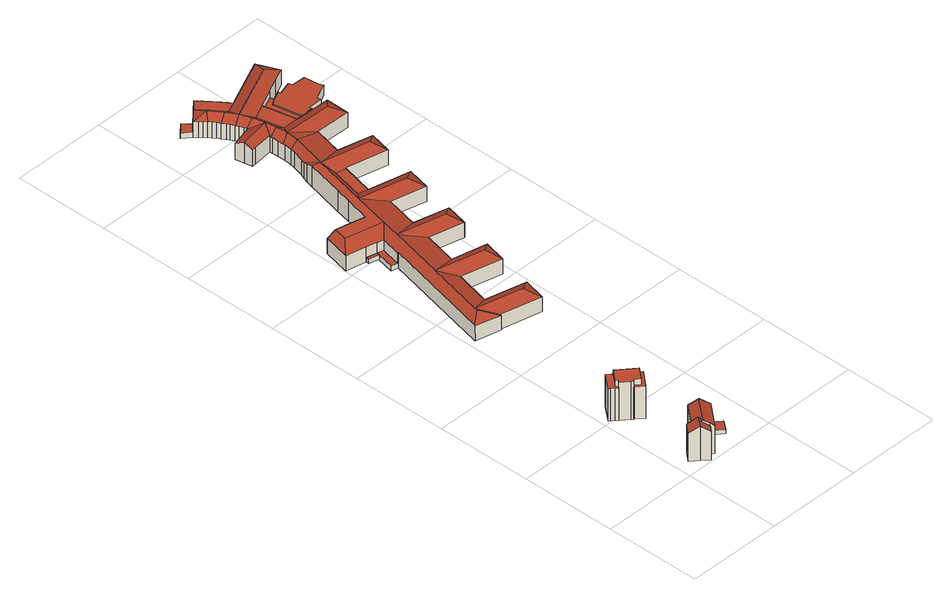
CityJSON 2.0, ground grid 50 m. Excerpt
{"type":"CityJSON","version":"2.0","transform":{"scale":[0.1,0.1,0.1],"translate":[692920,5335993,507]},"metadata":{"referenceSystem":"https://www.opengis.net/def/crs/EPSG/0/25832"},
"CityObjects":{
"building1":{"type":"Building","attributes":{"Gemeindeschluessel":"09162000","HoeheDach":"526.423","HoeheGrund":"507.496","Methode":"2000","NiedrigsteTraufeDesGebaeudes":"523.187","Geometrietyp2DReferenz":"3000","function":"31001_1000","roofType":"3100","measuredHeight":18.93,"storeysAboveGround":5},"address":[{"country":"Germany","locality":"München","thoroughfareName":"Oettingenstraße 58"}],"geometry":[{"type":"Solid","lod":"2","boundaries":[[[[0,1,2,3]],[[4,5,6,7,8]],[[2,1,9,10,11]],[[12,13,14,15,5,4]],[[16,17,18,12,4,8,19,20,21,3,2,11]],[[22,23,17,16]],[[24,13,12,18]],[[11,10,22,16]],[[23,24,18,17]],[[14,13,24,23,22,25]],[[14,25,26,15]],[[27,26,25,22,10,9]],[[1,0,28,29,30,7,6,31]],[[26,27,31,6,5,15]],[[7,30,19,8]],[[28,0,3,21]],[[30,29,20,19]],[[29,28,21,20]],[[1,31,27,9]]]],"semantics":{"surfaces":[{"type":"WallSurface"},{"type":"GroundSurface"},{"type":"RoofSurface","Dachneigung":"57.602","Dachorientierung":"309.656","Flaeche":"39.519","Z_MAX":"18.924","Z_MAX_ASL":"526.420","Z_MIN":"15.694","Z_MIN_ASL":"523.190"},{"type":"RoofSurface","Dachneigung":"57.596","Dachorientierung":"129.646","Flaeche":"27.050","Z_MAX":"18.924","Z_MAX_ASL":"526.420","Z_MIN":"15.763","Z_MIN_ASL":"523.259"},{"type":"RoofSurface","Dachneigung":"57.577","Dachorientierung":"129.644","Flaeche":"90.284","Z_MAX":"18.927","Z_MAX_ASL":"526.423","Z_MIN":"15.691","Z_MIN_ASL":"523.187"},{"type":"RoofSurface","Dachneigung":"57.599","Dachorientierung":"309.654","Flaeche":"76.090","Z_MAX":"18.927","Z_MAX_ASL":"526.423","Z_MIN":"15.770","Z_MIN_ASL":"523.265"}],"values":[[0,0,0,0,1,0,0,0,0,2,0,3,4,5,0,0,0,0,0]]}}]},
"building2":{"type":"Building","attributes":{"Gemeindeschluessel":"09162000","HoeheDach":"529.190","HoeheGrund":"508.194","Methode":"2000","NiedrigsteTraufeDesGebaeudes":"526.090","Geometrietyp2DReferenz":"3000","function":"31001_1000","roofType":"1000","measuredHeight":21,"storeysAboveGround":7},"address":[{"country":"Germany","locality":"München","thoroughfareName":"Oettingenstraße 63"}],"geometry":[{"type":"Solid","lod":"2","boundaries":[[[[32,33,34,35]],[[36,37,38,39]],[[40,41,42,43]],[[44,45,46,47]],[[48,49,50,51,45,44,52,33,32]],[[53,40,43,54]],[[37,50,49,55,38]],[[53,56,35,34,57,47,46,58,37,36,59,60,61,41,40]],[[33,52,57,34]],[[48,32,35,56]],[[52,44,47,57]],[[39,38,55,62,54,43,42,63,64,65]],[[59,36,39,65]],[[60,59,65,64]],[[51,50,37,58]],[[61,60,64,63]],[[56,53,54,62]],[[41,61,63,42]],[[49,48,56,62,55]],[[45,51,58,46]]]],"semantics":{"surfaces":[{"type":"WallSurface"},{"type":"RoofSurface","Dachneigung":"90.000","Dachorientierung":"-1.000","Flaeche":"91.251","Z_MAX":"20.996","Z_MAX_ASL":"529.190","Z_MIN":"20.996","Z_MIN_ASL":"529.190"},{"type":"RoofSurface","Dachneigung":"90.000","Dachorientierung":"-1.000","Flaeche":"73.080","Z_MAX":"17.896","Z_MAX_ASL":"526.090","Z_MIN":"17.896","Z_MIN_ASL":"526.090"},{"type":"GroundSurface"}],"values":[[0,0,0,0,1,0,0,2,0,0,0,3,0,0,0,0,0,0,0,0]]}}]},
"building3":{"type":"Building","attributes":{"Gemeindeschluessel":"09162000","HoeheDach":"510.117","HoeheGrund":"507.386","Methode":"2000","NiedrigsteTraufeDesGebaeudes":"509.724","Geometrietyp2DReferenz":"3000","function":"31001_2000","roofType":"1000","measuredHeight":2.73},"geometry":[{"type":"Solid","lod":"2","boundaries":[[[[66,67,68,69]],[[70,71,67,66,72,73]],[[72,66,69,74]],[[73,72,74,75]],[[69,68,76,77,75,74]],[[67,71,76,68]],[[70,73,75,77]],[[71,70,77,76]]]],"semantics":{"surfaces":[{"type":"WallSurface"},{"type":"RoofSurface","Dachneigung":"85.845","Dachorientierung":"219.090","Flaeche":"34.181","Z_MAX":"2.731","Z_MAX_ASL":"510.117","Z_MIN":"2.337","Z_MIN_ASL":"509.724"},{"type":"GroundSurface"}],"values":[[0,1,0,0,2,0,0,0]]}}]},
"building4":{"type":"Building","attributes":{"Gemeindeschluessel":"09162000","HoeheDach":"509.712","HoeheGrund":"507.412","Methode":"1000","NiedrigsteTraufeDesGebaeudes":"509.712","Geometrietyp2DReferenz":"3000","function":"51009_1610","roofType":"1000","measuredHeight":2.3},"geometry":[{"type":"Solid","lod":"2","boundaries":[[[[78,79,80,81]],[[82,83,80,79]],[[83,84,81,80]],[[85,84,83,82]],[[85,82,79,78]],[[84,85,78,81]]]],"semantics":{"surfaces":[{"type":"GroundSurface"},{"type":"WallSurface"},{"type":"RoofSurface","Dachneigung":"90.000","Dachorientierung":"-1.000","Flaeche":"10.026","Z_MAX":"2.300","Z_MAX_ASL":"509.712","Z_MIN":"2.300","Z_MIN_ASL":"509.712"}],"values":[[0,1,1,2,1,1]]}}]},
"building5":{"type":"Building","attributes":{"Gemeindeschluessel":"09162000","HoeheDach":"518.624","HoeheGrund":"507.052","Methode":"2000","NiedrigsteTraufeDesGebaeudes":"509.760","Geometrietyp2DReferenz":"3000","function":"31001_9998","roofType":"2100","measuredHeight":11.57,"storeysAboveGround":2},"address":[{"country":"Germany","locality":"München","thoroughfareName":"Oettingenstraße 67"}],"geometry":[{"type":"Solid","lod":"2","boundaries":[[[[86,87,88,89,90]],[[91,92,93,94,95]],[[96,97,98,99,100,101]],[[102,103,104,105]],[[106,107,108,109]],[[110,111,112,113]],[[114,115,116,117]],[[118,119,120,121,122]],[[123,87,86,124]],[[90,89,125,126,127]],[[128,129,130,131]],[[132,133,134,135,136,137,138,139,140,141,142,143,144,145,146,129,128]],[[144,143,147,148]],[[149,150,151,152]],[[139,138,153,154]],[[155,156,157,158]],[[134,133,159,160]],[[161,162,163,164]],[[165,166,167,168]],[[135,134,160,169]],[[170,171,172,173,174]],[[175,176,177,178]],[[126,179,180,127]],[[181,182,183,184,185,186,187]],[[150,92,91,151]],[[177,176,115,114]],[[103,188,189,104]],[[190,191,192,193,106,109]],[[194,195,196,197]],[[198,199,200,201]],[[202,203,204,205]],[[206,166,207,208]],[[209,210,211,170,174]],[[212,171,170,186,213,214]],[[94,215,216,95]],[[212,214,217,218]],[[98,97,168,167,219,220]],[[221,222,223,119]],[[221,119,118,224]],[[142,141,225,226]],[[227,228,229,230,231,204,232]],[[233,121,120,234,235]],[[236,237,238,208,207,239,96,101,240,241,242,243,244,245,246,247,248,224,118,122,178,177,114,117,249,250,251,252,253,254,255,256,257,258,259,260,261,262,158,157,263,264,124,86,90,127,180,265,197,196,201,200,266,218,217,152,151,91,95,216,267,268,269,270,190,109,108,271,272,273,274,164,163,275,276,277,278,279,280,281,282,283,284,285,148,147,226,225,286,154,153,287,288,169,160,159,289]],[[126,125,111,209,290,179]],[[291,292,293,294]],[[183,182,281,280]],[[175,233,235,176]],[[209,174,295,290]],[[296,110,113,297,206,208,238]],[[298,279,278,277,299]],[[243,227,232,300,301,244]],[[249,302,303,304,250]],[[162,305,275,163]],[[250,304,291,294,306,251]],[[266,172,171,212,218]],[[307,308,223,222]],[[292,309,310,293]],[[309,292,231,311,312,313,314]],[[284,315,316,317,318,146,145,285]],[[102,316,315,319,320,187,186,211]],[[145,144,148,285]],[[321,296,238,237]],[[159,133,132,322,189,188,323,289]],[[123,124,264,263,324]],[[185,325,326,327]],[[247,328,308,307,248]],[[296,321,329,111,110]],[[330,326,331,332,333,334,192,191]],[[180,179,290,295,335,265]],[[336,337,270,269]],[[115,234,338,116]],[[339,340,274,273]],[[236,341,321,237]],[[150,149,213,186,327,93,92]],[[241,342,343,229,228,242]],[[289,323,344,341,236]],[[338,303,302,116]],[[215,345,267,216]],[[314,253,252,346,310,309]],[[270,337,330,191,190]],[[217,214,213,149,152]],[[192,334,347,193]],[[348,174,173,199,198]],[[307,222,221]],[[349,299,277,276]],[[256,350,351,352,257]],[[239,165,168,97,96]],[[353,156,155,354,219]],[[98,220,355,99]],[[300,232,204,203]],[[129,146,318,130]],[[316,102,105,317]],[[341,344,329,321]],[[319,315,284,283]],[[136,135,169,288]],[[342,356,357,358,343]],[[312,350,256,255]],[[281,182,181,359,282]],[[137,136,288,287]],[[267,345,360,268]],[[205,328,247,246]],[[103,102,211,210]],[[360,336,269,268]],[[141,140,286,225]],[[352,361,258,257]],[[301,362,245,244]],[[166,206,297,219,167]],[[210,209,111]],[[313,254,253,314]],[[347,107,106,193]],[[359,181,187,320]],[[211,186,170]],[[254,313,312,255]],[[122,121,233,175,178]],[[340,161,164,274]],[[143,142,226,147]],[[361,363,259,258]],[[364,262,261,260,365]],[[356,342,241,240]],[[335,194,197,265]],[[282,359,320,319,283]],[[262,364,354,155,158]],[[119,223,234,120]],[[363,361,352,351,311,231,230,219,354,364,365]],[[101,100,357,356,240]],[[108,107,347,334,333,271]],[[306,346,252,251]],[[116,302,249,117]],[[333,332,272,271]],[[132,128,131,322]],[[363,365,260,259]],[[245,362,202,205,246]],[[325,331,326]],[[343,358,230,229]],[[189,322,131,130,318,317,105,104]],[[157,156,353,324,263]],[[220,219,230,355]],[[194,335,295,174,348,195]],[[344,323,188,103,210,111,329]],[[111,125,89,88,112]],[[336,360,326,330,337]],[[311,351,350,312]],[[272,332,331,339,273]],[[140,139,154,286]],[[234,223,204,231,292,291,304,303,338]],[[293,310,346,306,294]],[[328,205,204,223,308]],[[215,94,93,327,326,360,345]],[[166,165,239,207]],[[357,100,99,355,230,358]],[[228,227,243,242]],[[185,327,186]],[[353,219,112,88,87,123,324]],[[196,195,348,198,201]],[[113,112,219,297]],[[362,301,300,203,202]],[[349,305,162,161,340,339,331,325,185,184,298,299]],[[200,199,173,172,266]],[[305,349,276,275]],[[138,137,287,153]],[[248,307,221,224]],[[279,298,184,183,280]],[[176,235,234,115]]]],"semantics":{"surfaces":[{"type":"WallSurface"},{"type":"RoofSurface","Dachneigung":"75.996","Dachorientierung":"96.121","Flaeche":"42.042","Z_MAX":"11.568","Z_MAX_ASL":"518.620","Z_MIN":"8.320","Z_MIN_ASL":"515.372"},{"type":"RoofSurface","Dachneigung":"90.000","Dachorientierung":"-1.000","Flaeche":"339.142","Z_MAX":"6.098","Z_MAX_ASL":"513.150","Z_MIN":"6.098","Z_MIN_ASL":"513.150"},{"type":"RoofSurface","Dachneigung":"58.965","Dachorientierung":"103.147","Flaeche":"38.308","Z_MAX":"11.568","Z_MAX_ASL":"518.620","Z_MIN":"8.358","Z_MIN_ASL":"515.410"},{"type":"RoofSurface","Dachneigung":"55.394","Dachorientierung":"257.668","Flaeche":"18.056","Z_MAX":"11.568","Z_MAX_ASL":"518.620","Z_MIN":"8.507","Z_MIN_ASL":"515.559"},{"type":"RoofSurface","Dachneigung":"62.374","Dachorientierung":"335.980","Flaeche":"229.631","Z_MAX":"11.568","Z_MAX_ASL":"518.620","Z_MIN":"8.308","Z_MIN_ASL":"515.360"},{"type":"RoofSurface","Dachneigung":"62.529","Dachorientierung":"193.135","Flaeche":"149.981","Z_MAX":"11.568","Z_MAX_ASL":"518.620","Z_MIN":"8.397","Z_MIN_ASL":"515.449"},{"type":"RoofSurface","Dachneigung":"53.505","Dachorientierung":"77.665","Flaeche":"71.740","Z_MAX":"11.568","Z_MAX_ASL":"518.620","Z_MIN":"8.308","Z_MIN_ASL":"515.360"},{"type":"RoofSurface","Dachneigung":"55.010","Dachorientierung":"249.078","Flaeche":"29.984","Z_MAX":"11.568","Z_MAX_ASL":"518.620","Z_MIN":"8.496","Z_MIN_ASL":"515.548"},{"type":"RoofSurface","Dachneigung":"62.516","Dachorientierung":"192.876","Flaeche":"180.693","Z_MAX":"11.568","Z_MAX_ASL":"518.620","Z_MIN":"8.308","Z_MIN_ASL":"515.360"},{"type":"RoofSurface","Dachneigung":"61.970","Dachorientierung":"193.045","Flaeche":"163.228","Z_MAX":"11.568","Z_MAX_ASL":"518.620","Z_MIN":"8.327","Z_MIN_ASL":"515.379"},{"type":"RoofSurface","Dachneigung":"75.711","Dachorientierung":"103.085","Flaeche":"299.668","Z_MAX":"11.568","Z_MAX_ASL":"518.620","Z_MIN":"8.401","Z_MIN_ASL":"515.453"},{"type":"RoofSurface","Dachneigung":"62.326","Dachorientierung":"13.126","Flaeche":"160.263","Z_MAX":"11.568","Z_MAX_ASL":"518.620","Z_MIN":"8.335","Z_MIN_ASL":"515.387"},{"type":"GroundSurface"},{"type":"RoofSurface","Dachneigung":"53.648","Dachorientierung":"266.959","Flaeche":"33.139","Z_MAX":"11.568","Z_MAX_ASL":"518.620","Z_MIN":"8.384","Z_MIN_ASL":"515.436"},{"type":"RoofSurface","Dachneigung":"61.374","Dachorientierung":"103.170","Flaeche":"41.470","Z_MAX":"11.568","Z_MAX_ASL":"518.620","Z_MIN":"8.335","Z_MIN_ASL":"515.387"},{"type":"RoofSurface","Dachneigung":"53.913","Dachorientierung":"257.680","Flaeche":"15.914","Z_MAX":"11.568","Z_MAX_ASL":"518.620","Z_MIN":"8.480","Z_MIN_ASL":"515.532"},{"type":"RoofSurface","Dachneigung":"62.009","Dachorientierung":"13.028","Flaeche":"150.315","Z_MAX":"11.568","Z_MAX_ASL":"518.620","Z_MIN":"8.331","Z_MIN_ASL":"515.383"},{"type":"RoofSurface","Dachneigung":"64.723","Dachorientierung":"193.080","Flaeche":"149.928","Z_MAX":"11.572","Z_MAX_ASL":"518.624","Z_MIN":"8.308","Z_MIN_ASL":"515.360"},{"type":"RoofSurface","Dachneigung":"62.372","Dachorientierung":"155.979","Flaeche":"228.335","Z_MAX":"11.568","Z_MAX_ASL":"518.620","Z_MIN":"8.308","Z_MIN_ASL":"515.360"},{"type":"RoofSurface","Dachneigung":"54.503","Dachorientierung":"53.502","Flaeche":"45.448","Z_MAX":"11.568","Z_MAX_ASL":"518.620","Z_MIN":"8.308","Z_MIN_ASL":"515.360"},{"type":"RoofSurface","Dachneigung":"62.331","Dachorientierung":"180.976","Flaeche":"149.966","Z_MAX":"11.568","Z_MAX_ASL":"518.620","Z_MIN":"8.320","Z_MIN_ASL":"515.372"},{"type":"RoofSurface","Dachneigung":"60.105","Dachorientierung":"318.310","Flaeche":"29.546","Z_MAX":"11.568","Z_MAX_ASL":"518.620","Z_MIN":"8.308","Z_MIN_ASL":"515.360"},{"type":"RoofSurface","Dachneigung":"70.042","Dachorientierung":"103.245","Flaeche":"9.417","Z_MAX":"11.568","Z_MAX_ASL":"518.620","Z_MIN":"8.333","Z_MIN_ASL":"515.385"},{"type":"RoofSurface","Dachneigung":"54.882","Dachorientierung":"239.586","Flaeche":"32.363","Z_MAX":"11.568","Z_MAX_ASL":"518.620","Z_MIN":"8.496","Z_MIN_ASL":"515.548"},{"type":"RoofSurface","Dachneigung":"59.043","Dachorientierung":"193.127","Flaeche":"42.547","Z_MAX":"11.568","Z_MAX_ASL":"518.620","Z_MIN":"8.338","Z_MIN_ASL":"515.390"},{"type":"RoofSurface","Dachneigung":"62.794","Dachorientierung":"348.802","Flaeche":"87.687","Z_MAX":"11.568","Z_MAX_ASL":"518.620","Z_MIN":"8.507","Z_MIN_ASL":"515.559"},{"type":"RoofSurface","Dachneigung":"58.929","Dachorientierung":"103.164","Flaeche":"37.736","Z_MAX":"11.568","Z_MAX_ASL":"518.620","Z_MIN":"8.348","Z_MIN_ASL":"515.400"},{"type":"RoofSurface","Dachneigung":"67.761","Dachorientierung":"13.172","Flaeche":"20.629","Z_MAX":"11.568","Z_MAX_ASL":"518.620","Z_MIN":"8.401","Z_MIN_ASL":"515.453"},{"type":"RoofSurface","Dachneigung":"90.000","Dachorientierung":"-1.000","Flaeche":"92.057","Z_MAX":"8.308","Z_MAX_ASL":"515.360","Z_MIN":"8.308","Z_MIN_ASL":"515.360"},{"type":"RoofSurface","Dachneigung":"62.512","Dachorientierung":"13.150","Flaeche":"150.208","Z_MAX":"11.568","Z_MAX_ASL":"518.620","Z_MIN":"8.400","Z_MIN_ASL":"515.452"},{"type":"RoofSurface","Dachneigung":"60.826","Dachorientierung":"90.892","Flaeche":"39.991","Z_MAX":"11.568","Z_MAX_ASL":"518.620","Z_MIN":"8.371","Z_MIN_ASL":"515.423"},{"type":"RoofSurface","Dachneigung":"60.828","Dachorientierung":"103.163","Flaeche":"40.907","Z_MAX":"11.568","Z_MAX_ASL":"518.620","Z_MIN":"8.336","Z_MIN_ASL":"515.388"},{"type":"RoofSurface","Dachneigung":"90.000","Dachorientierung":"-1.000","Flaeche":"130.633","Z_MAX":"8.308","Z_MAX_ASL":"515.360","Z_MIN":"8.308","Z_MIN_ASL":"515.360"},{"type":"RoofSurface","Dachneigung":"62.514","Dachorientierung":"12.877","Flaeche":"152.655","Z_MAX":"11.568","Z_MAX_ASL":"518.620","Z_MIN":"8.327","Z_MIN_ASL":"515.379"},{"type":"RoofSurface","Dachneigung":"54.185","Dachorientierung":"86.956","Flaeche":"17.362","Z_MAX":"11.568","Z_MAX_ASL":"518.620","Z_MIN":"8.308","Z_MIN_ASL":"515.360"},{"type":"RoofSurface","Dachneigung":"90.000","Dachorientierung":"-1.000","Flaeche":"32.640","Z_MAX":"2.988","Z_MAX_ASL":"510.040","Z_MIN":"2.988","Z_MIN_ASL":"510.040"},{"type":"RoofSurface","Dachneigung":"63.268","Dachorientierung":"66.258","Flaeche":"42.774","Z_MAX":"11.568","Z_MAX_ASL":"518.620","Z_MIN":"8.384","Z_MIN_ASL":"515.436"},{"type":"RoofSurface","Dachneigung":"54.035","Dachorientierung":"69.081","Flaeche":"17.311","Z_MAX":"11.568","Z_MAX_ASL":"518.620","Z_MIN":"8.308","Z_MIN_ASL":"515.360"},{"type":"RoofSurface","Dachneigung":"70.042","Dachorientierung":"103.087","Flaeche":"235.346","Z_MAX":"11.568","Z_MAX_ASL":"518.620","Z_MIN":"8.327","Z_MIN_ASL":"515.379"},{"type":"RoofSurface","Dachneigung":"89.992","Dachorientierung":"17.569","Flaeche":"342.792","Z_MAX":"11.572","Z_MAX_ASL":"518.624","Z_MIN":"11.565","Z_MIN_ASL":"518.617"},{"type":"RoofSurface","Dachneigung":"53.899","Dachorientierung":"48.767","Flaeche":"19.619","Z_MAX":"11.568","Z_MAX_ASL":"518.620","Z_MIN":"8.308","Z_MIN_ASL":"515.360"},{"type":"RoofSurface","Dachneigung":"62.439","Dachorientierung":"192.904","Flaeche":"149.088","Z_MAX":"11.568","Z_MAX_ASL":"518.620","Z_MIN":"8.389","Z_MIN_ASL":"515.441"},{"type":"RoofSurface","Dachneigung":"90.000","Dachorientierung":"-1.000","Flaeche":"123.240","Z_MAX":"5.498","Z_MAX_ASL":"512.550","Z_MIN":"5.498","Z_MIN_ASL":"512.550"},{"type":"RoofSurface","Dachneigung":"47.139","Dachorientierung":"103.080","Flaeche":"112.249","Z_MAX":"11.568","Z_MAX_ASL":"518.620","Z_MIN":"8.308","Z_MIN_ASL":"515.360"},{"type":"RoofSurface","Dachneigung":"60.527","Dachorientierung":"168.802","Flaeche":"74.631","Z_MAX":"11.568","Z_MAX_ASL":"518.620","Z_MIN":"8.512","Z_MIN_ASL":"515.564"},{"type":"RoofSurface","Dachneigung":"62.331","Dachorientierung":"0.975","Flaeche":"180.132","Z_MAX":"11.568","Z_MAX_ASL":"518.620","Z_MIN":"8.308","Z_MIN_ASL":"515.360"},{"type":"RoofSurface","Dachneigung":"52.435","Dachorientierung":"276.132","Flaeche":"29.022","Z_MAX":"11.568","Z_MAX_ASL":"518.620","Z_MIN":"8.384","Z_MIN_ASL":"515.436"},{"type":"RoofSurface","Dachneigung":"54.940","Dachorientierung":"228.765","Flaeche":"14.818","Z_MAX":"11.568","Z_MAX_ASL":"518.620","Z_MIN":"8.579","Z_MIN_ASL":"515.631"},{"type":"RoofSurface","Dachneigung":"52.948","Dachorientierung":"283.158","Flaeche":"57.674","Z_MAX":"11.572","Z_MAX_ASL":"518.624","Z_MIN":"8.342","Z_MIN_ASL":"515.394"},{"type":"RoofSurface","Dachneigung":"55.805","Dachorientierung":"283.080","Flaeche":"392.990","Z_MAX":"11.568","Z_MAX_ASL":"518.620","Z_MIN":"8.308","Z_MIN_ASL":"515.360"},{"type":"RoofSurface","Dachneigung":"90.000","Dachorientierung":"-1.000","Flaeche":"36.453","Z_MAX":"2.708","Z_MAX_ASL":"509.760","Z_MIN":"2.708","Z_MIN_ASL":"509.760"},{"type":"RoofSurface","Dachneigung":"75.688","Dachorientierung":"103.088","Flaeche":"304.790","Z_MAX":"11.568","Z_MAX_ASL":"518.620","Z_MIN":"8.341","Z_MIN_ASL":"515.393"},{"type":"RoofSurface","Dachneigung":"54.407","Dachorientierung":"233.499","Flaeche":"35.125","Z_MAX":"11.568","Z_MAX_ASL":"518.620","Z_MIN":"8.615","Z_MIN_ASL":"515.667"},{"type":"RoofSurface","Dachneigung":"62.443","Dachorientierung":"12.901","Flaeche":"181.001","Z_MAX":"11.568","Z_MAX_ASL":"518.620","Z_MIN":"8.308","Z_MIN_ASL":"515.360"},{"type":"RoofSurface","Dachneigung":"54.981","Dachorientierung":"59.585","Flaeche":"17.803","Z_MAX":"11.568","Z_MAX_ASL":"518.620","Z_MIN":"8.308","Z_MIN_ASL":"515.360"},{"type":"RoofSurface","Dachneigung":"51.807","Dachorientierung":"283.124","Flaeche":"70.169","Z_MAX":"11.568","Z_MAX_ASL":"518.620","Z_MIN":"8.401","Z_MIN_ASL":"515.453"},{"type":"RoofSurface","Dachneigung":"75.745","Dachorientierung":"103.122","Flaeche":"222.326","Z_MAX":"11.568","Z_MAX_ASL":"518.620","Z_MIN":"8.321","Z_MIN_ASL":"515.373"},{"type":"RoofSurface","Dachneigung":"59.317","Dachorientierung":"103.171","Flaeche":"39.086","Z_MAX":"11.568","Z_MAX_ASL":"518.620","Z_MIN":"8.341","Z_MIN_ASL":"515.393"},{"type":"RoofSurface","Dachneigung":"90.000","Dachorientierung":"-1.000","Flaeche":"96.060","Z_MAX":"8.308","Z_MAX_ASL":"515.360","Z_MIN":"8.308","Z_MIN_ASL":"515.360"},{"type":"RoofSurface","Dachneigung":"62.326","Dachorientierung":"193.126","Flaeche":"161.928","Z_MAX":"11.568","Z_MAX_ASL":"518.620","Z_MIN":"8.333","Z_MIN_ASL":"515.385"}],"values":[[0,0,0,0,0,1,0,0,0,0,0,2,0,0,0,0,0,0,3,0,4,0,0,5,0,0,0,0,0,0,6,0,7,8,0,0,9,10,0,0,11,12,13,14,0,0,15,16,0,0,0,0,0,0,0,17,0,18,0,19,0,0,0,0,20,0,21,22,0,0,23,0,0,24,0,0,25,0,0,0,0,0,26,27,0,0,0,28,29,30,0,0,31,0,0,32,0,0,0,0,0,33,0,0,0,0,34,35,0,36,37,38,0,0,0,0,0,0,0,0,0,0,39,40,0,0,0,0,0,0,0,0,41,42,43,0,44,45,46,47,48,49,0,0,50,51,52,53,0,54,0,55,56,0,57,58,59,0,0,0,0,0,60]]}}]}
},
"vertices":[
[184,23,162],[169,36,175],[169,36,5],[184,23,5],[202,202,5],[202,202,163],[240,171,194],[241,170,194],[241,170,5],[169,36,163],[142,4,163],[142,4,5],[122,106,5],[122,106,175],[123,107,175],[123,107,163],[104,36,5],[65,69,5],[107,118,5],[278,140,5],[280,139,5],[267,123,5],[104,36,194],[65,69,162],[107,118,162],[146,87,194],[153,81,188],[138,61,188],[267,123,162],[280,139,162],[278,140,163],[145,55,194],
[67,486,222],[58,494,222],[58,494,191],[67,486,191],[110,432,191],[109,432,191],[109,432,12],[110,432,12],[30,499,191],[24,504,191],[24,504,12],[30,499,12],[191,478,222],[144,422,222],[144,422,191],[191,478,191],[58,475,222],[100,440,222],[109,432,222],[118,443,222],[104,550,222],[45,486,191],[45,486,12],[100,440,12],[58,475,191],[104,550,191],[118,443,191],[149,399,191],[214,476,191],[88,581,191],[58,475,12],[88,581,12],[214,476,12],[149,399,12],
[280,139,29],[278,140,29],[278,140,4],[280,139,4],[349,126,31],[300,167,31],[267,123,27],[316,84,27],[267,123,4],[316,84,4],[300,167,4],[349,126,4],
[161,1988,4],[107,2001,4],[111,2018,4],[165,2006,4],[107,2001,27],[111,2018,27],[165,2006,27],[161,1988,27],
[373,2712,1],[373,2712,86],[373,2713,86],[377,2750,86],[377,2750,1],[308,3035,1],[308,3035,87],[298,3051,87],[297,3052,87],[297,3052,1],[443,2454,1],[443,2454,85],[443,2451,84],[404,2284,84],[403,2282,85],[403,2282,1],[508,3009,84],[546,2836,84],[546,2836,55],[508,3009,55],[177,3182,30],[226,3225,30],[226,3225,1],[177,3182,1],[544,2711,84],[419,2776,116],[413,2713,116],[543,2711,84],[171,1282,1],[171,1282,84],[170,1276,84],[170,1276,1],[242,1584,1],[242,1584,84],[199,1402,84],[199,1401,84],[199,1401,1],[369,2688,87],[369,2688,1],[377,2765,84],[377,2790,85],[377,2790,1],[597,2854,61],[567,3003,61],[567,3003,55],[597,2854,55],[637,2853,61],[636,2859,61],[663,2859,61],[661,2871,61],[734,2873,61],[730,2893,61],[814,2933,61],[803,2955,61],[794,3028,61],[720,3032,61],[717,3051,61],[647,3029,61],[645,3042,61],[602,3023,61],[602,3024,61],[647,3029,1],[645,3042,1],[326,3000,86],[317,3018,87],[317,3018,1],[326,3000,1],[814,2933,1],[803,2955,1],[335,2583,99],[345,2606,89],[345,2606,1],[335,2583,1],[636,2859,1],[663,2859,1],[356,3216,84],[369,3200,84],[369,3200,1],[356,3216,1],[658,2405,84],[686,2523,84],[620,2475,116],[657,2405,85],[661,2871,1],[390,2956,116],[348,2948,87],[349,2944,87],[348,2944,86],[404,2894,116],[412,1351,84],[384,1233,84],[384,1233,1],[412,1351,1],[375,2822,86],[375,2822,1],[693,3225,85],[693,3226,84],[433,3110,84],[433,3111,84],[379,3087,84],[368,3014,116],[660,3144,116],[641,2834,84],[641,2834,55],[219,3147,1],[219,3147,84],[219,3148,84],[219,3148,30],[270,2825,93],[252,2823,94],[252,2823,1],[270,2825,1],[244,2867,114],[234,2912,90],[234,2912,1],[244,2867,1],[522,1825,85],[484,1896,116],[236,1954,116],[343,1866,84],[509,2563,84],[686,2523,1],[509,2563,1],[416,2838,116],[461,2837,84],[431,2974,84],[342,2963,87],[328,2996,85],[335,2982,86],[286,3069,87],[286,3069,1],[335,2982,1],[342,2963,1],[370,2532,116],[390,2463,84],[455,1535,84],[417,1606,116],[169,1664,116],[455,1535,1],[720,3032,1],[717,3051,1],[369,1985,85],[409,2156,85],[411,2156,85],[303,2243,116],[259,2054,116],[371,1985,85],[411,1352,84],[99,1362,116],[341,1306,116],[728,2831,1],[726,2709,1],[544,2712,1],[658,2405,1],[618,2233,1],[591,2114,1],[409,2156,1],[369,1985,1],[551,1943,1],[523,1825,1],[343,1866,1],[303,1695,1],[483,1653,1],[39,1307,1],[176,1890,1],[140,1898,1],[161,1988,1],[165,2006,1],[111,2018,1],[6,2043,1],[38,2181,1],[127,2160,1],[230,2136,1],[260,2264,1],[279,2346,1],[311,2479,1],[325,2541,1],[355,2633,1],[363,2666,1],[374,2839,1],[349,2944,1],[274,3085,1],[262,3100,1],[249,3116,1],[236,3130,1],[262,3185,1],[283,3204,1],[329,3245,1],[342,3230,1],[382,3185,1],[394,3169,1],[405,3153,1],[413,3141,1],[422,3130,1],[433,3110,1],[693,3226,1],[742,3115,1],[668,3083,1],[597,3050,1],[602,3023,1],[794,3028,1],[730,2893,1],[734,2873,1],[641,2832,1],[375,2830,85],[172,1891,84],[197,1997,84],[197,1997,28],[172,1891,28],[374,2833,86],[544,2712,84],[509,2564,84],[422,3130,84],[405,3153,84],[550,1943,85],[551,1943,84],[39,1307,84],[40,1309,85],[176,1890,86],[382,3185,84],[140,1898,28],[483,1653,84],[306,1694,84],[164,2005,84],[164,2005,28],[63,2099,116],[6,2043,84],[111,2018,84],[165,2006,84],[597,3050,84],[598,3048,84],[598,3048,55],[602,3024,55],[668,3083,85],[741,3115,85],[726,2709,84],[637,2853,55],[641,2832,84],[355,2633,86],[331,3153,84],[288,3133,116],[336,3068,116],[303,1695,84],[669,2771,116],[222,3144,86],[284,3205,84],[283,3204,84],[262,3185,84],[261,3186,84],[374,2839,89],[249,3116,88],[236,3130,87],[96,1349,116],[329,3245,84],[342,3230,84],[728,2831,84],[591,2114,84],[590,2115,84],[727,2831,84],[274,3085,88],[161,1988,28],[261,3186,30],[244,2863,116],[394,3169,84],[38,2181,84],[80,2171,116],[127,2160,116],[349,2616,85],[325,2542,116],[352,2296,84],[618,2233,84],[617,2233,85],[548,2187,116],[742,3115,84],[262,3100,87],[230,2136,116],[523,1825,84],[260,2264,116],[325,2541,116],[279,2346,116]
]}
